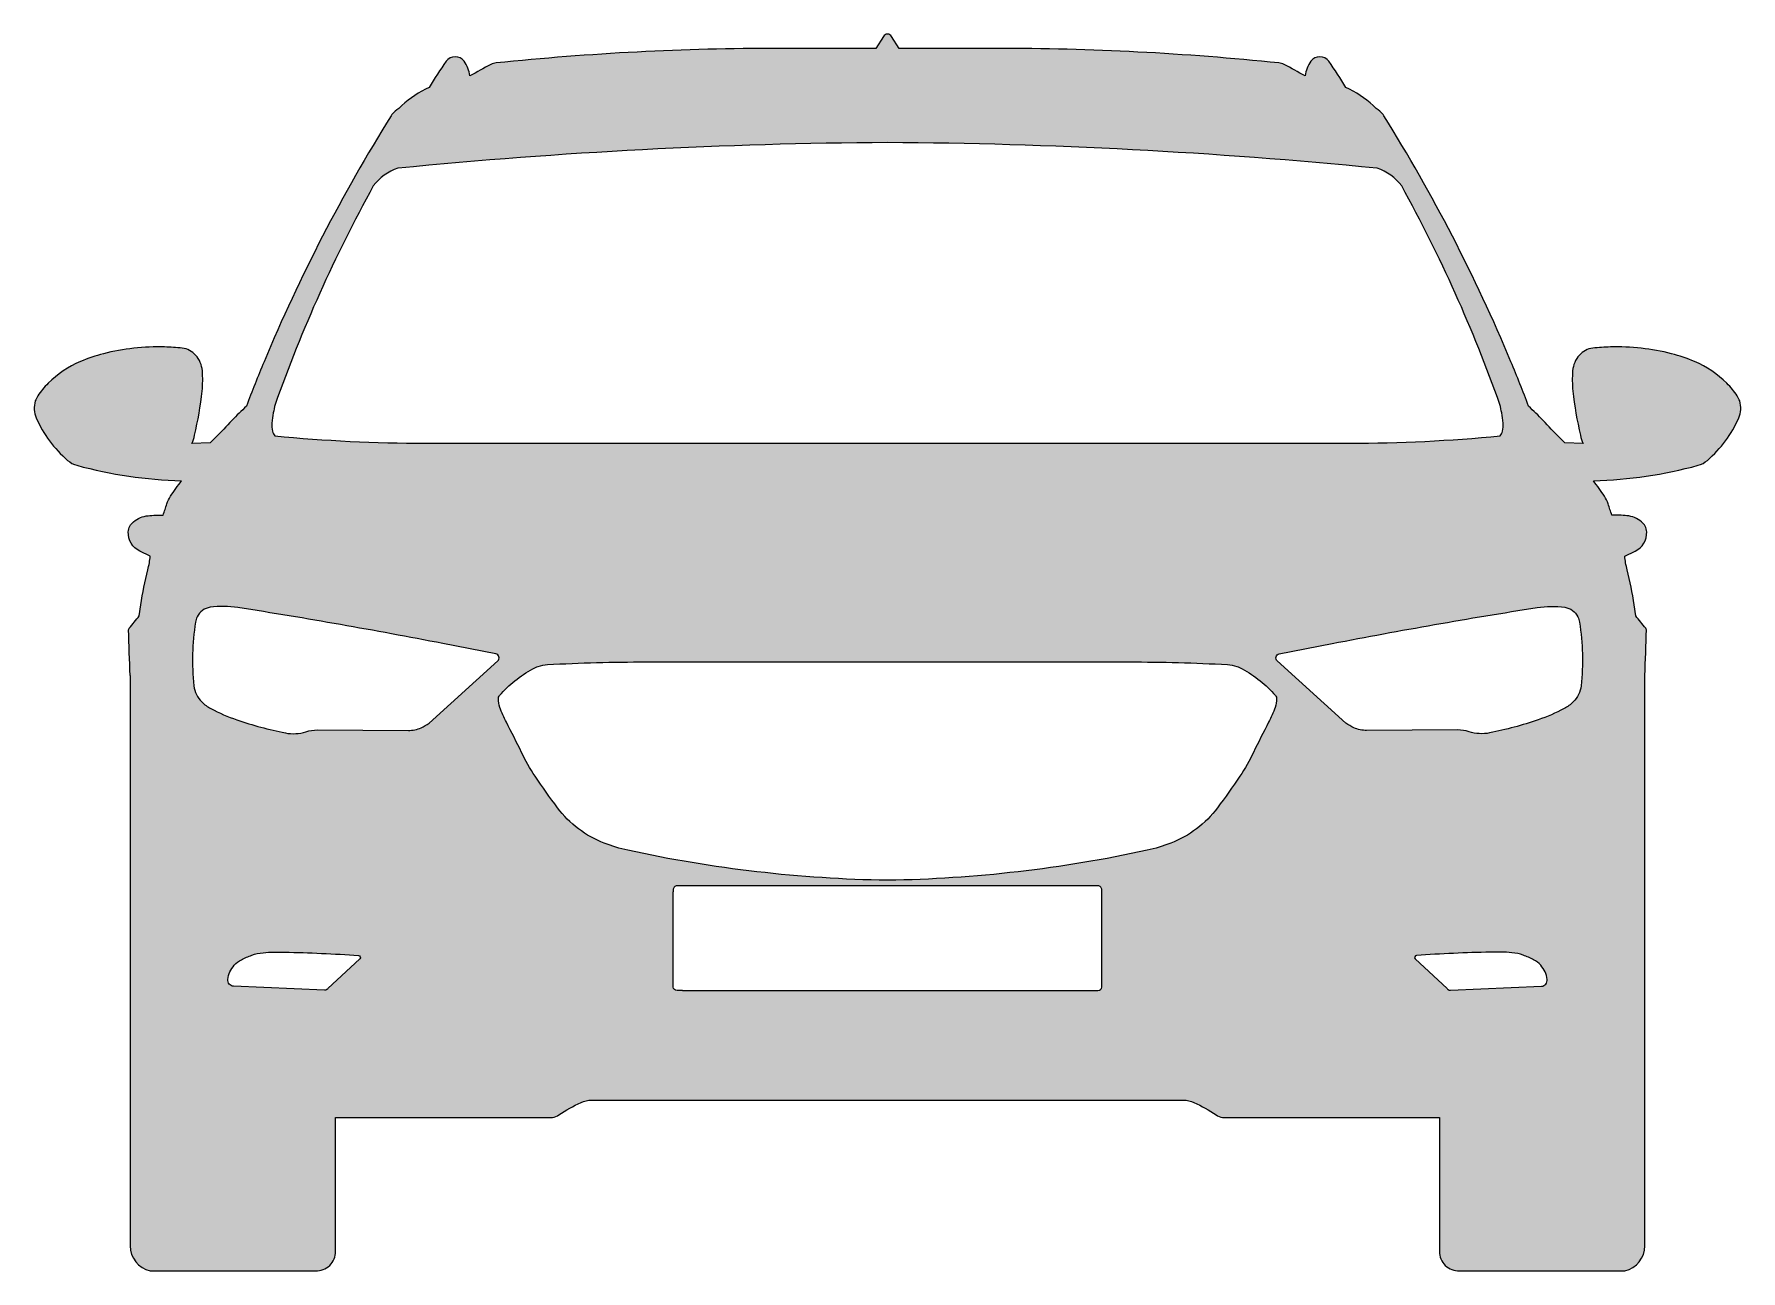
# Model space of a CAD drawing. Header units: metres. Extents: x 23259 to 40448, y -1247 to 8093.
# Drawn here: x 29425 to 31513, y 1317 to 2830 of the extents above; entities that cross this region are included whole.
import ezdxf

# ---------------------------------------------------------------- set-up
doc = ezdxf.new("R2010")
doc.units = ezdxf.units.M
doc.layers.add('dwgmodels.com', color=250, linetype='Continuous')
doc.layers.add('hatch_dwgmodels.com', color=250, linetype='Continuous', lineweight=13)

msp = doc.modelspace()

# ---------------------------------------------------------------- hatches: boundary and pattern name
at = {"layer": 'hatch_dwgmodels.com'}
h = msp.add_hatch(color=256, dxfattribs=at)
h.dxf.hatch_style = 1
edge = h.paths.add_edge_path(flags=16)
edge.add_line((31157.4196326913, 1660.322412666791), (31268.81506176097, 1665.288845909613))
edge.add_arc((31268.48466523723, 1672.699528934128), 7.418044536988171, 272.5527739539431, 367.1036980250062)
edge.add_arc((31244.34774909802, 1669.691535058753), 31.74166983967449, 7.103698024979794, 42.10613615483309)
edge.add_arc((31244.34774909802, 1669.691535058731), 31.74166983969013, 42.10613615486292, 61.89303685745668)
edge.add_arc((31217.98183485385, 1620.327005448821), 87.70610691841428, 61.89303685743781, 70.9138710993194)
edge.add_arc((31227.11584464705, 1646.725119020664), 59.77242590329978, 70.91387109931219, 84.56041129061819)
edge.add_arc((31217.64505760629, 1547.26818412047), 159.6792710487293, 84.56041129063084, 89.4447278166938)
edge.add_arc((31214.74790810603, 1248.335071482499), 458.6264224093888, 89.44472781669423, 91.0265462697212)
edge.add_arc((31236.57928658203, 29.96621751269231), 1677.190853783398, 91.02654626971331, 94.12770291035118)
edge.add_arc((31116.02735021696, 1700.426458872937), 2.386331659488247, 94.12770291034754, 218.3387525555129)
edge.add_line((31114.15561428146, 1698.946194242259), (31153.50847673765, 1662.376422583789))
edge.add_arc((31138.80706957785, 1646.55618560575), 21.59655691353585, 42.944853632214915, 47.09934748202687, ccw=False)
edge.add_arc((31156.89442837582, 1663.39040246376), 3.112619631001664, 222.9448536323864, 279.7142109857974)
edge = h.paths.add_edge_path(flags=16)
edge.add_arc((30426.39086081299, -3829.343917356135), 6526.852967078064, 84.36495674161868, 89.62798820100961)
edge.add_arc((30511.14576858318, -3829.343917356342), 6526.852967078273, 90.37201179899043, 95.63504325838124)
edge.add_arc((29869.86805488714, 2669.604136280694), 3.657374536447847, 266.03139982650885, 276.21097997652146, ccw=False)
edge.add_arc((29890.80976581439, 2605.129397915116), 64.4130395189492, 109.2108667096233, 142.5849344814144)
edge.add_arc((31409.61800019721, 1778.862454004858), 1792.686345193754, 151.1354209329672, 160.5158245306471)
edge.add_arc((29911.71837447901, 2328.058761944189), 198.2140409304779, 165.7628518517754, 168.7540897081669)
edge.add_arc((29816.02095256338, 2347.087061748945), 100.6431807582031, 168.7540897081655, 175.9735646912113)
edge.add_arc((29750.02519971408, 2351.732533556946), 34.48413147192422, 175.9735646912568, 192.4863817087599)
edge.add_arc((29729.39517551324, 2347.16411145374), 13.35433310467842, 192.4863817086824, 220.8417336558894)
edge.add_arc((29903.35974144155, 4265.184398280133), 1935.525872509563, 264.5429584220445, 269.9999999999999)
edge.add_line((29903.35974144154, 2329.65852577057), (30468.76831469807, 2329.65852577057))
edge.add_line((30468.76831469807, 2329.65852577057), (31034.17688795461, 2329.65852577057))
edge.add_arc((31034.1768879546, 4265.184398280171), 1935.525872509601, 270.0000000000001, 275.4570415779555)
edge.add_arc((31208.14145388292, 2347.164111453747), 13.35433310468038, 319.1582663440768, 347.5136182912871)
edge.add_arc((31187.51142968207, 2351.732533556921), 34.48413147192232, 347.513618291282, 364.0264353087851)
edge.add_arc((31121.51567683277, 2347.087061748945), 100.6431807582031, 4.02643530878871, 11.24591029183445)
edge.add_arc((31025.81825491714, 2328.058761944189), 198.2140409304779, 11.24591029183312, 14.23714814822459)
edge.add_arc((29527.91862919894, 1778.862454004847), 1792.686345193754, 19.48417546935327, 28.86457906703428)
edge.add_arc((31046.72686358177, 2605.129397915121), 64.4130395189451, 37.41506551861377, 70.7891332902041)
edge.add_line((31067.92170055203, 2665.95553165608), (31067.27288363493, 2665.968229621822))
edge = h.paths.add_edge_path(flags=0)
edge.add_arc((30493.17292429044, 3397.631709086039), 1582.950771553289, 257.6727892414275, 269.1166266481473, ccw=False)
edge.add_arc((30189.96655356295, 2014.655031689495), 167.1294900658438, 248.7933528130514, 258.001210926521, ccw=False)
edge.add_arc((30169.46226654333, 1961.810008867194), 110.4459631530578, 216.8876309954548, 248.7933528130443, ccw=False)
edge.add_arc((30777.2567942816, 2417.949903630486), 870.3655585993436, 213.8358962062778, 216.8876309954615, ccw=False)
edge.add_arc((30235.20306738125, 2054.584561956288), 217.7886555629557, 205.7335320729828, 213.8358962062775, ccw=False)
edge.add_arc((28881.97683534332, 1402.345078979467), 1284.422241158755, 25.73353207297845, 27.60335073504143)
edge.add_arc((30136.42826671155, 2058.249854041796), 131.1551914147362, 200.4395680668002, 207.6033507350416, ccw=False)
edge.add_arc((30102.83478538371, 1927.10185486078), 123.5281938053031, 118.29726831267789, 136.2983152747703, ccw=False)
edge.add_arc((30057.44662408366, 2011.40644685164), 27.78191754901983, 109.4709451694383, 118.29726831270861, ccw=False)
edge.add_arc((30054.87942872493, 2018.667682922687), 20.08022674184123, 93.10786699619803, 109.47094516939981, ccw=False)
edge.add_arc((30173.11765773579, -159.0014588061463), 2200.956924227881, 89.9999999999996, 93.10786699620468, ccw=False)
edge.add_line((30173.11765773581, 2041.955465421735), (30468.76831469807, 2041.955465421735))
edge.add_line((30468.76831469807, 2041.955465421735), (30764.41897166034, 2041.955465421735))
edge.add_arc((30764.41897166037, -159.001458806146), 2200.956924227881, 86.8921330037955, 90.00000000000063, ccw=False)
edge.add_arc((30882.65720067122, 2018.667682922686), 20.08022674184184, 70.52905483058998, 86.8921330038022, ccw=False)
edge.add_arc((30880.0900053125, 2011.406446851593), 27.78191754906136, 61.70273168732888, 70.52905483059999, ccw=False)
edge.add_arc((30834.70184401245, 1927.101854860803), 123.5281938052834, 43.70168472522522, 61.70273168731518, ccw=False)
edge.add_arc((30801.10836268461, 2058.249854041746), 131.1551914147075, 332.39664926497557, 339.5604319332198, ccw=False)
edge.add_arc((32055.55979405281, 1402.345078979332), 1284.422241158794, 152.3966492649528, 154.2664679270157)
edge.add_arc((30702.33356201488, 2054.584561956288), 217.7886555629751, 326.16410379372513, 334.2664679270197, ccw=False)
edge.add_arc((30160.27983511462, 2417.949903630358), 870.3655585992157, 323.1123690045429, 326.1641037937266, ccw=False)
edge.add_arc((30768.07436285281, 1961.810008867207), 110.4459631530728, 291.2066471869549, 323.1123690045439, ccw=False)
edge.add_arc((30747.57007583319, 2014.655031689472), 167.1294900658237, 281.99878907343066, 291.2066471869526, ccw=False)
edge.add_arc((30444.3637051057, 3397.631709086113), 1582.950771553362, 270.88337335185275, 282.3272107585666, ccw=False)
edge = h.paths.add_edge_path(flags=16)
edge.add_arc((30493.17292429044, 3397.631709086039), 1602.950771553289, 257.6747866487199, 269.12764934534107, ccw=False)
edge.add_arc((30189.96655356296, 2014.655031689472), 187.1294900658237, 248.7933528130472, 257.9832196173656, ccw=False)
edge.add_arc((30169.46226654334, 1961.810008867194), 130.4459631530599, 216.8876309954538, 248.7933528130432, ccw=False)
edge.add_arc((30777.25679428156, 2417.949903630431), 890.3655585992786, 213.8358962062763, 216.88763099546, ccw=False)
edge.add_arc((30235.20306738126, 2054.584561956286), 237.7886555629603, 205.7335320729817, 213.8358962062763, ccw=False)
edge.add_arc((28881.97683534327, 1402.345078979403), 1264.422241158833, 25.73353207297988, 27.60335073504283)
edge.add_arc((30136.42826671154, 2058.249854041802), 151.1551914147293, 200.0457364342569, 207.6033507350456, ccw=False)
edge.add_arc((30022.07771947126, 2016.526255708524), 29.43047612639023, 179.3869961963822, 200.0457364342485, ccw=False)
edge.add_arc((29998.92058057108, 2016.774021879238), 6.272011796526217, 139.2076371768814, 179.3869961963884, ccw=False)
edge.add_arc((30102.83478538371, 1927.101854860782), 143.5281938053052, 118.29726831268121, 139.2076371768726, ccw=False)
edge.add_arc((30057.44662408366, 2011.406446851617), 47.78191754903974, 109.47094516941479, 118.2972683126836, ccw=False)
edge.add_arc((30054.87942872493, 2018.667682922674), 40.08022674185363, 93.10786699619479, 109.4709451694003, ccw=False)
edge.add_arc((30173.11765773579, -159.0014588060799), 2220.956924227815, 89.99999999999937, 93.10786699620462, ccw=False)
edge.add_line((30173.11765773581, 2061.955465421735), (30468.76831469807, 2061.955465421735))
edge.add_line((30468.76831469807, 2061.955465421735), (30764.41897166034, 2061.955465421735))
edge.add_arc((30764.41897166036, -159.0014588060799), 2220.956924227815, 86.89213300379532, 90.00000000000051, ccw=False)
edge.add_arc((30882.65720067122, 2018.667682922686), 40.08022674184161, 70.52905483059368, 86.89213300379902, ccw=False)
edge.add_arc((30880.0900053125, 2011.406446851594), 47.78191754906054, 61.702731687329674, 70.52905483059868, ccw=False)
edge.add_arc((30834.70184401244, 1927.101854860782), 143.5281938053047, 40.79236282312729, 61.702731687318874, ccw=False)
edge.add_arc((30938.61604882507, 2016.774021879243), 6.272011796522718, 0.6130038035661869, 40.79236282308398, ccw=False)
edge.add_arc((30915.45890992489, 2016.526255708524), 29.43047612639029, -20.04573643424851, 0.6130038036178007, ccw=False)
edge.add_arc((30801.10836268462, 2058.249854041775), 151.1551914147166, 332.39664926496357, 339.95426356575234, ccw=False)
edge.add_arc((32055.55979405288, 1402.345078979292), 1264.422241158881, 152.3966492649526, 154.2664679270156)
edge.add_arc((30702.33356201489, 2054.58456195626), 237.7886555629456, 326.1641037937289, 334.2664679270235, ccw=False)
edge.add_arc((30160.27983511459, 2417.949903630431), 890.3655585992786, 323.11236900454, 326.1641037937237, ccw=False)
edge.add_arc((30768.07436285281, 1961.810008867201), 130.4459631530653, 291.2066471869543, 323.11236900454395, ccw=False)
edge.add_arc((30747.57007583319, 2014.655031689472), 187.1294900658235, 282.01678038263435, 291.2066471869528, ccw=False)
edge.add_arc((30444.3637051057, 3397.631709086132), 1602.950771553381, 270.8723506546593, 282.3252133512798, ccw=False)
edge = h.paths.add_edge_path(flags=16)
edge.add_line((30948.08145011911, 2071.859637763387), (31012.93145857588, 2084.490119725745))
edge.add_arc((32324.71963857077, -4650.761537312851), 6861.807568914728, 98.89630471689588, 101.02121167426009, ccw=False)
edge.add_arc((31281.57250855715, 2013.448695130618), 116.4496127303497, 82.18462553833291, 98.89630471689242, ccw=False)
edge.add_arc((31294.59123766396, 2108.29844146055), 20.71058366482791, 25.156795409254585, 82.18462553834382, ccw=False)
edge.add_arc((31291.38404297281, 2106.792203087175), 24.25386629881861, 8.947159188375622, 25.156795409251572, ccw=False)
edge.add_arc((31022.49425997146, 2064.458411607847), 296.4557496566077, -6.141488633174788, 8.947159188371302, ccw=False)
edge.add_arc((31285.18249512358, 2036.19273438797), 32.25117476049857, 314.22300722470334, 353.8585113668237, ccw=False)
edge.add_arc((31273.45279950354, 2048.244958345657), 49.06907777083648, 298.10982959015337, 314.22300722471, ccw=False)
edge.add_arc((31195.33741950896, 2194.481677464089), 214.8616910267342, 288.86100074837384, 298.1098295901448, ccw=False)
edge.add_arc((31113.7272362513, 2433.376002799593), 467.3111328737219, 281.3135878025436, 288.8610007483777, ccw=False)
edge.add_arc((31195.62063418374, 2024.044809303996), 49.86825702907159, 252.063114822048, 281.3135878025369, ccw=False)
edge.add_arc((31166.70970913617, 1934.73148878592), 44.00778256075623, 72.06311482205274, 90.40642417560771)
edge.add_line((31166.39754518785, 1978.738164183911), (31054.99039871451, 1978.171987608383))
edge.add_arc((31054.79799740525, 2016.030990909358), 37.8594921942577, 245.952137568644, 270.29117745131134, ccw=False)
edge.add_arc((31065.39333451879, 2039.775107075008), 63.86034258491833, 235.70199733692368, 245.9521375686408, ccw=False)
edge.add_line((31029.40820704207, 1987.018932502293), (30945.64740519241, 2063.153408262764))
edge.add_arc((30949.04902395256, 2066.895764299128), 5.057295610536598, 101.02996685428252, 227.7306960803523, ccw=False)
edge = h.paths.add_edge_path(flags=16)
edge.add_line((29780.11699670485, 1660.322412666791), (29668.72156763519, 1665.288845909613))
edge.add_arc((29669.05196415892, 1672.699528934131), 7.418044536991028, 172.8963019750182, 267.4472260461141, ccw=False)
edge.add_arc((29693.18888029814, 1669.691535058741), 31.74166983968314, 137.8938638451514, 172.8963019750011, ccw=False)
edge.add_arc((29693.18888029813, 1669.691535058741), 31.74166983968041, 118.10696314255219, 137.8938638451467, ccw=False)
edge.add_arc((29719.5547945423, 1620.327005448844), 87.70610691839212, 109.0861289006856, 118.1069631425672, ccw=False)
edge.add_arc((29710.4207847491, 1646.725119020664), 59.77242590329978, 95.43958870938178, 109.08612890068781, ccw=False)
edge.add_arc((29719.89157178986, 1547.268184120428), 159.6792710487719, 90.5552721833048, 95.43958870936768, ccw=False)
edge.add_arc((29722.78872129012, 1248.335071482631), 458.6264224092569, 88.9734537302785, 90.55527218330548, ccw=False)
edge.add_arc((29700.95734281412, 29.96621751255793), 1677.190853783532, 85.8722970896489, 88.97345373028679, ccw=False)
edge.add_arc((29821.50927917919, 1700.426458872937), 2.386331659488247, -38.33875255551288, 85.87229708965248, ccw=False)
edge.add_line((29823.38101511469, 1698.946194242259), (29784.0281526585, 1662.376422583789))
edge.add_arc((29798.7295598183, 1646.5561856057), 21.59655691357002, 132.9006525178756, 137.055146367688)
edge.add_arc((29780.64220102033, 1663.39040246376), 3.112619631001664, 260.28578901420263, 317.0551463676137, ccw=False)
edge = h.paths.add_edge_path(flags=16)
edge.add_line((29989.45517927704, 2071.859637763387), (29924.60517082026, 2084.490119725745))
edge.add_arc((28612.81699082538, -4650.761537312754), 6861.807568914634, 78.97878832573984, 81.10369528310393)
edge.add_arc((29655.96412083901, 2013.448695130606), 116.4496127303618, 81.10369528310854, 97.81537446166809)
edge.add_arc((29642.94539173219, 2108.29844146055), 20.71058366482791, 97.81537446165626, 154.8432045907454)
edge.add_arc((29646.15258642334, 2106.792203087175), 24.25386629881861, 154.8432045907483, 171.0528408116244)
edge.add_arc((29915.04236942469, 2064.458411607861), 296.4557496566092, 171.0528408116316, 186.1414886331775)
edge.add_arc((29652.35413427257, 2036.19273438797), 32.25117476049857, 186.1414886331763, 225.7769927752967)
edge.add_arc((29664.08382989261, 2048.244958345644), 49.06907777082449, 225.7769927752823, 241.8901704098393)
edge.add_arc((29742.19920988719, 2194.481677464111), 214.8616910267577, 241.8901704098563, 251.1389992516272)
edge.add_arc((29823.80939314485, 2433.376002799593), 467.3111328737207, 251.1389992516227, 258.6864121974568)
edge.add_arc((29741.91599521241, 2024.044809304002), 49.86825702907827, 258.6864121974646, 287.9368851779536)
edge.add_arc((29770.82692025998, 1934.731488785931), 44.0077825607443, 89.59357582439219, 107.93688517794729, ccw=False)
edge.add_line((29771.1390842083, 1978.738164183911), (29882.54623068164, 1978.171987608383))
edge.add_arc((29882.7386319909, 2016.030990909349), 37.85949219424927, 269.7088225486941, 294.0478624313611)
edge.add_arc((29872.14329487735, 2039.775107074987), 63.86034258490133, 294.0478624313696, 304.2980026630866)
edge.add_line((29908.12842235408, 1987.018932502293), (29991.88922420375, 2063.153408262764))
edge.add_arc((29988.48760544359, 2066.895764299127), 5.057295610535925, 312.2693039196546, 438.97003314576)
edge = h.paths.add_edge_path()
edge.add_arc((27325.65429519821, 2204.018593853387), 4072.813286978288, 357.7693710771954, 358.5521875340004)
edge.add_arc((31394.10984530131, 2101.190519053731), 3.058481571494406, 358.5521875341723, 400.1891097410046)
edge.add_arc((31709.12608628484, 2367.297264283979), 409.3103241600143, 217.4497138262487, 220.1891097408149, ccw=False)
edge.add_line((31384.17981007179, 2118.410022667919), (31382.19670414837, 2131.858404011148))
edge.add_arc((30950.03581873836, 2068.131715285055), 436.8342039428137, 8.388415703196051, 14.12725332091512)
edge.add_arc((31493.19064585151, 2204.837468279), 123.2600998292868, 186.1875288571056, 194.1272533209099, ccw=False)
edge.add_line((31370.64860416395, 2191.552129406018), (31383.44441864975, 2197.553722013202))
edge.add_arc((31372.96144076754, 2219.904162807662), 24.68673791705795, 295.1278825436306, 362.5973446792036)
edge.add_arc((31380.66215041745, 2220.253492369106), 16.9781089692645, 2.597344679196087, 51.58550043492981)
edge.add_arc((31369.56319549951, 2206.257373914178), 34.84086721302122, 51.58550043493169, 83.65573535441646)
edge.add_arc((31358.64073048428, 2108.01881524801), 133.6847575189732, 83.65573535441906, 91.57525521199425)
edge.add_arc((31698.71639818685, 2363.427157105602), 364.6826615640599, 197.2430843532946, 199.5067557533547, ccw=False)
edge.add_arc((31317.27344484441, 2245.03644945681), 34.71073636858661, 17.24308435327281, 34.46867729802727)
edge.add_arc((30494.45259337388, 1680.18939674305), 1032.75199131455, 34.46867729804927, 35.74970151573413)
edge.add_arc((31316.49160658223, 2833.470308406102), 550.1364599696674, 271.6789834847804, 285.1718991945737)
edge.add_arc((31452.88614157487, 2330.480146849358), 28.98142372926256, 285.1718991945789, 310.8561908822011)
edge.add_arc((31374.99291224126, 2420.541605235172), 148.0546006525204, 310.8561908821899, 336.0606293952587)
edge.add_arc((31483.91084337622, 2372.186254869957), 28.8851598060455, 336.0606293952629, 378.1828425004978)
edge.add_arc((31487.03333499622, 2373.211841858383), 25.59855326010069, 18.18284250049326, 33.63661573894448)
edge.add_arc((31423.80528446274, 2331.144957323194), 101.54201347072, 33.63661573895087, 44.9270022550698)
edge.add_arc((31407.78010716351, 2315.160561874058), 124.1762177939564, 44.92700225507051, 67.06291390875097)
edge.add_arc((31379.45010157941, 2248.214964651596), 196.8694238304732, 67.06291390874846, 75.72616641440631)
edge.add_arc((31361.11698981118, 2176.153819722008), 271.2260751514493, 75.7261664144083, 91.68197372115871)
edge.add_arc((31361.44804750335, 2164.879708113015), 282.5050463708284, 91.68197372116205, 96.07151287553137)
edge.add_arc((31334.25947149603, 2420.492338308384), 25.45050861531652, 96.07151287552534, 138.5577879193838)
edge.add_arc((31339.99847688556, 2415.42520507822), 33.10635749269318, 138.5577879193865, 175.1569194837472)
edge.add_arc((31436.81039074291, 2407.222371032394), 130.2651612682959, 175.1569194837514, 186.1337358860596)
edge.add_arc((31747.84728209476, 2440.64786816941), 443.0929280037342, 186.1337358860509, 193.2185849391552)
edge.add_arc((31380.2078370835, 2354.292994333377), 65.44769003107727, 193.218584939172, 202.6917445835863)
edge.add_line((31319.8262117042, 2329.045035070147), (31297.25928027243, 2330.001401483582))
edge.add_line((31297.25928027243, 2330.001401483582), (31290.89148184895, 2336.478798754137))
edge.add_arc((32206.39485289471, 3236.491671104922), 1283.81057512129, 223.2150987656043, 224.5111480470946, ccw=False)
edge.add_arc((31049.43252537784, 2149.457839759176), 303.704583163338, 43.21509876561289, 47.8902867929577)
edge.add_arc((29891.14344296804, 1867.522709939502), 1453.331392360445, 20.42740036807854, 22.73852999078982)
edge.add_arc((29278.72118373217, 1610.856889902704), 2117.363294291912, 22.73852999079002, 31.90612831753146)
edge.add_arc((31057.70083149324, 2718.438213684822), 21.77149817821402, 31.90612831749684, 52.4273281546621)
edge.add_arc((31138.80838717283, 2823.86250177897), 111.2424714207565, 226.9210108683069, 232.4273281547005, ccw=False)
edge.add_arc((30977.64831653667, 2651.516458155251), 124.714573653554, 46.92101086809163, 65.37719014269472)
edge.add_arc((30663.54457954693, 2547.157199367966), 425.9244176068509, 30.74395279078337, 35.87874102335921)
edge.add_arc((30997.67904286692, 2788.841322660471), 13.5446714628406, 35.87874102335341, 143.7932117215548)
edge.add_arc((31016.90767019507, 2774.764596086645), 37.37520523695581, 143.7932117215746, 173.6622288559353)
edge.add_arc((30552.8089126003, 2020.022249566435), 870.7289477513351, 60.63716371039813, 62.56366824943989)
edge.add_arc((30945.91474747758, 2777.224711296842), 17.56556043027077, 62.56366824940257, 84.06786687933524)
edge.add_arc((30602.09944161739, -531.657014766316), 3344.261705499496, 84.06786687936653, 90.0000000000005)
edge.add_line((30602.09944161736, 2812.60469073318), (30482.86087390029, 2812.60469073318))
edge.add_line((30482.86087390029, 2812.60469073318), (30473.71615849267, 2826.959743985522))
edge.add_arc((30468.84691935433, 2824.586708089198), 5.416713870194838, 25.98240513261305, 90.8314770254579)
edge.add_arc((30468.68971004182, 2824.586708089201), 5.416713870189887, 89.16852297454167, 154.017594867396)
edge.add_line((30463.82047090349, 2826.959743985522), (30454.67575549586, 2812.60469073318))
edge.add_line((30454.67575549586, 2812.60469073318), (30335.4371877788, 2812.60469073318))
edge.add_arc((30335.43718777877, -531.657014766316), 3344.261705499496, 89.99999999999957, 95.93213312063352)
edge.add_arc((29991.62188191857, 2777.224711296832), 17.56556043028039, 95.93213312066155, 117.4363317505936)
edge.add_arc((30384.72771679585, 2020.022249566543), 870.7289477512409, 117.4363317505636, 119.3628362896054)
edge.add_arc((29920.62895920108, 2774.764596086638), 37.37520523695694, 6.337771144075076, 36.20678827843711)
edge.add_arc((29939.85758652923, 2788.841322660472), 13.54467146283942, 36.20678827844213, 144.1212589766407)
edge.add_arc((30273.99204984922, 2547.15719936797), 425.9244176068482, 144.1212589766413, 149.2560472092172)
edge.add_arc((29959.88831285948, 2651.516458155262), 124.7145736535458, 114.622809857309, 133.0789891319118)
edge.add_arc((29798.72824222333, 2823.862501779008), 111.242471420784, 307.57267184528615, 313.0789891316798, ccw=False)
edge.add_arc((29879.83579790291, 2718.438213684812), 21.77149817822249, 127.5726718453218, 148.0938716824859)
edge.add_arc((31658.81544566397, 1610.856889902726), 2117.3632942919, 148.0938716824691, 157.2614700092105)
edge.add_arc((31046.3931864282, 1867.522709939371), 1453.331392360572, 157.2614700092067, 159.5725996319178)
edge.add_arc((29888.10410401833, 2149.457839759266), 303.7045831632842, 132.1097132070561, 136.7849012344009)
edge.add_arc((28731.14177650144, 3236.491671105244), 1283.810575121515, 315.4888519528952, 316.7849012343855, ccw=False)
edge.add_line((29646.6451475472, 2336.478798754137), (29640.27734912372, 2330.001401483583))
edge.add_line((29640.27734912372, 2330.001401483583), (29617.71041769195, 2329.045035070147))
edge.add_arc((29557.32879231265, 2354.292994333377), 65.44769003108065, 337.308255416415, 346.7814150608287)
edge.add_arc((29189.68934730139, 2440.64786816941), 443.0929280037377, 346.7814150608448, 353.8662641139491)
edge.add_arc((29500.72623865324, 2407.222371032375), 130.2651612682975, 353.8662641139488, 364.843080516257)
edge.add_arc((29597.53815251059, 2415.42520507822), 33.10635749269263, 4.843080516252796, 41.44221208061351)
edge.add_arc((29603.27715790012, 2420.492338308384), 25.45050861531643, 41.44221208061624, 83.92848712447466)
edge.add_arc((29576.0885818928, 2164.879708113063), 282.505046370781, 83.92848712446762, 88.31802627883692)
edge.add_arc((29576.41963958497, 2176.153819722008), 271.2260751514495, 88.3180262788413, 104.2738335855917)
edge.add_arc((29558.08652781674, 2248.214964651596), 196.8694238304731, 104.2738335855937, 112.9370860912516)
edge.add_arc((29529.75652223264, 2315.160561874058), 124.1762177939567, 112.9370860912491, 135.0729977449295)
edge.add_arc((29513.73134493341, 2331.144957323176), 101.542013470733, 135.0729977449229, 146.3633842610417)
edge.add_arc((29450.50329439992, 2373.211841858383), 25.59855326010064, 146.3633842610555, 161.8171574995067)
edge.add_arc((29453.62578601993, 2372.186254869957), 28.88515980604563, 161.8171574995022, 203.9393706047371)
edge.add_arc((29562.54371715489, 2420.541605235172), 148.0546006525196, 203.9393706047413, 229.1438091178101)
edge.add_arc((29484.65048782128, 2330.480146849366), 28.98142372927048, 229.143809117804, 254.8281008054254)
edge.add_arc((29621.04502281392, 2833.470308406103), 550.1364599696673, 254.8281008054267, 268.3210165152196)
edge.add_arc((30443.08403602229, 1680.189396743375), 1032.751991314378, 144.2502984842812, 145.5313227019661)
edge.add_arc((29620.26318455174, 2245.036449456786), 34.71073636859723, 145.5313227019365, 162.756915646691)
edge.add_arc((29238.82023120929, 2363.427157105516), 364.6826615640412, 340.4932442466588, 342.7569156467187, ccw=False)
edge.add_arc((29578.89589891187, 2108.01881524801), 133.6847575189732, 88.42474478800577, 96.34426464558094)
edge.add_arc((29567.97343389664, 2206.257373914171), 34.84086721302621, 96.34426464557643, 128.4144995650618)
edge.add_arc((29556.87447897869, 2220.253492369106), 16.9781089692645, 128.4144995650702, 177.4026553208039)
edge.add_arc((29564.57518862861, 2219.904162807665), 24.68673791705888, 177.4026553208028, 244.8721174563797)
edge.add_line((29554.09221074641, 2197.553722013202), (29566.8880252322, 2191.552129406018))
edge.add_arc((29444.34598354463, 2204.837468278976), 123.2600998292951, 345.87274667910253, 353.81247114290613, ccw=False)
edge.add_arc((29987.50081065779, 2068.131715285092), 436.8342039428084, 165.8727466790896, 171.6115842968087)
edge.add_line((29555.33992524779, 2131.858404011148), (29553.35681932436, 2118.410022667919))
edge.add_arc((29228.4105431114, 2367.297264283982), 409.3103241599468, 319.8108902591765, 322.55028617374353, ccw=False)
edge.add_arc((29543.42678409484, 2101.190519053736), 3.058481571490896, 139.810890259067, 181.4478124659232)
edge.add_arc((33611.88233419794, 2204.018593853285), 4072.813286978281, 181.4478124659981, 182.2306289228037)
edge.add_line((29542.15521152053, 2045.496615784902), (29542.22463531043, 1362.750403365422))
edge.add_line((29542.22463531043, 1362.750403365422), (29542.22463531043, 1347.600390437387))
edge.add_arc((29573.56366126737, 1347.600390437387), 31.33902595693507, 180.0000000000008, 257.0588428808052)
edge.add_line((29566.54527838554, 1317.057357685981), (29768.97000379703, 1317.057357685981))
edge.add_arc((29769.81321998776, 1340.864499332615), 23.8220697448231, 267.9715102962659, 360.0000000000039)
edge.add_line((29793.63528973259, 1340.864499332616), (29793.63528973259, 1356.373372031416))
edge.add_line((29793.63528973259, 1356.373372031416), (29793.63528973259, 1504.644885288309))
edge.add_line((29793.63528973259, 1504.644885288309), (30058.77000991031, 1504.644885288309))
edge.add_arc((30055.80851921872, 1523.957123644904), 19.53798806065586, 278.7182709365966, 304.021540500525)
edge.add_arc((30176.89939488905, 1344.578023196068), 196.8871995872736, 114.9625986266119, 124.02154050052121, ccw=False)
edge.add_arc((30106.42438828618, 1495.970098586787), 29.89532239924089, 90, 114.962598626611, ccw=False)
edge.add_line((30106.42438828618, 1525.865420986028), (30468.76831469807, 1525.865420986028))
edge.add_line((30468.76831469807, 1525.865420986028), (30831.11224110997, 1525.865420986028))
edge.add_arc((30831.11224110997, 1495.970098586787), 29.89532239924165, 65.03740137338889, 90, ccw=False)
edge.add_arc((30760.6372345071, 1344.578023196068), 196.8871995872736, 55.97845949947879, 65.03740137338798, ccw=False)
edge.add_arc((30881.72811017744, 1523.957123644904), 19.53798806065622, 235.9784594994751, 261.2817290634033)
edge.add_line((30878.76661948584, 1504.644885288309), (31143.90133966356, 1504.644885288309))
edge.add_line((31143.90133966356, 1504.644885288309), (31143.90133966356, 1356.373372031416))
edge.add_line((31143.90133966356, 1356.373372031416), (31143.90133966356, 1340.864499332616))
edge.add_arc((31167.72340940839, 1340.864499332617), 23.82206974482688, 180.0000000000005, 272.028489703734)
edge.add_line((31168.56662559912, 1317.057357685981), (31370.99135101061, 1317.057357685981))
edge.add_arc((31363.97296812878, 1347.600390437387), 31.33902595693462, 282.9411571191949, 359.9999999999992)
edge.add_line((31395.31199408572, 1347.600390437387), (31395.31199408572, 1362.750403365422))
edge.add_line((31395.31199408572, 1362.750403365422), (31395.38141787562, 2045.496615784902))
edge = h.paths.add_edge_path(flags=16)
edge.add_line((30217.80337519262, 1660.063842481054), (30468.76831469807, 1660.063842481054))
edge.add_line((30468.76831469807, 1660.063842481054), (30719.73325420353, 1660.063842481054))
edge.add_line((30719.73325420353, 1660.063842481054), (30725.67136980126, 1660.063842481054))
edge.add_line((30725.67136980126, 1660.063842481054), (30726.28135515792, 1660.063842481054))
edge.add_arc((30726.28135515792, 1664.834790688681), 4.770948207626816, 270, 352.0339901307121)
edge.add_line((30731.00626589801, 1664.173605920197), (30731.00626589801, 1667.212472908281))
edge.add_line((30731.00626589801, 1667.212472908281), (30731.00626589801, 1780.732641432785))
edge.add_line((30731.00626589801, 1780.732641432785), (30731.00626589801, 1782.928593724471))
edge.add_arc((30726.20368011095, 1783.281412595157), 4.815528153540995, 355.7983504078341, 449.9999999999567)
edge.add_line((30726.20368011096, 1788.096940748697), (30724.30145411894, 1788.096940748697))
edge.add_line((30724.30145411894, 1788.096940748697), (30468.76831469807, 1788.096940748697))
edge.add_line((30468.76831469807, 1788.096940748697), (30213.23517527721, 1788.096940748697))
edge.add_line((30213.23517527721, 1788.096940748697), (30211.3329492852, 1788.096940748697))
edge.add_arc((30211.3329492852, 1783.281412595155), 4.815528153541663, 90.00000000004329, 184.2016495921412)
edge.add_line((30206.53036349814, 1782.928593724471), (30206.53036349814, 1780.732641432785))
edge.add_line((30206.53036349814, 1780.732641432785), (30206.53036349814, 1667.212472908281))
edge.add_line((30206.53036349814, 1667.212472908281), (30206.53036349814, 1664.173605920197))
edge.add_arc((30211.25527423823, 1664.834790688681), 4.770948207626816, 187.9660098692878, 270)
edge.add_line((30211.25527423823, 1660.063842481054), (30211.86525959489, 1660.063842481054))
edge.add_line((30211.86525959489, 1660.063842481054), (30217.80337519262, 1660.063842481054))

# ---------------------------------------------------------------- linework, layer by layer
at = {"layer": 'dwgmodels.com', "color": 0}
for points in [[(31395.38141787562, 2045.496615784852, 0.003415694436017661), (31397.16735046302, 2101.113242218441, 0.1837008797807598), (31396.44627655987, 2103.164195444932, -0.01195343882858513), (31384.17981007179, 2118.410022667919), (31382.19670414837, 2131.858404011148, 0.02504563785558658), (31373.65842107822, 2174.752597485308, -0.03465744954279203), (31370.64860416395, 2191.552129406018), (31383.44441864975, 2197.553722013202, 0.3032011816733091), (31397.62281728342, 2221.022884098878, 0.2170671675953724), (31391.21143197131, 2233.556456056561, 0.1408533588888301), (31373.41318715865, 2240.884871547993, 0.03456918469508528), (31354.96574632693, 2241.653050698174, -0.009877450987767936), (31350.42413251641, 2255.325624648374, 0.07530268026932506), (31345.89021545629, 2264.681185621921, 0.00558958081053352), (31332.61038269017, 2283.570035952324, 0.05894206747687956), (31460.47103961499, 2302.508871528128, 0.1125404067575869), (31471.84470758687, 2308.559934803313, 0.1104206305728968), (31510.31116735382, 2360.465531731081, 0.1858906723896535), (31511.35363830044, 2381.199881430205, 0.067532188561917), (31508.34585637233, 2387.391487890757, 0.04930349601675724), (31495.69775065906, 2402.854467179968, 0.0968876072014943), (31456.1740786957, 2429.518581203505, 0.03781858453366414), (31427.98952726242, 2439.006720746313, 0.069733044675624), (31353.15602628502, 2447.263035540643, 0.01915532007006803), (31331.56757936313, 2445.80008624302, 0.1875345709261781), (31315.1811682995, 2437.337121949602, 0.1610653400412128), (31307.01032032987, 2418.220278152625, 0.04793205405760589), (31307.29097104701, 2393.303600903791, 0.03092333693652159), (31316.49419787687, 2339.32728989118, 0.0413580131765503), (31319.8262117042, 2329.045035070147), (31297.25928027243, 2330.001401483582), (31290.89148184895, 2336.478798754137, -0.005655142091377544), (31270.76884432917, 2357.416267690078, 0.0204021861478509), (31253.08236086658, 2374.764782261675, 0.01008454717804799), (31231.51954860227, 2429.273572391145, 0.04002254273322209), (31076.18298638245, 2729.945084831026, 0.0897806938639051), (31070.97637695694, 2735.693880161812, -0.02403046554520321), (31062.82911498697, 2742.609577856781, 0.08070480965313706), (31029.60973730175, 2764.890774619175, 0.02240848986930291), (31008.65373687747, 2796.779472092859, 0.5090554601827786), (30986.7499784024, 2796.842177300242, 0.1310711148895668), (30979.76088729086, 2778.890427684331, 0.008406159809784012), (30954.00830189008, 2792.814557036982, 0.09410610033125365), (30947.73015479722, 2794.696208356147, 0.02588959568009535), (30602.09944161736, 2812.60469073318), (30482.86087390029, 2812.60469073318), (30473.71615849267, 2826.959743985522, 0.2907590603934607), (30468.76831469807, 2830.002851593533, 0.2907590603934607), (30463.82047090349, 2826.959743985522), (30454.67575549586, 2812.60469073318), (30335.4371877788, 2812.60469073318, 0.02588959568009535), (29989.80647459893, 2794.696208356147, 0.09410610033125365), (29983.52832750606, 2792.814557036982, 0.008406159809784012), (29957.77574210529, 2778.890427684331, 0.1310711148895668), (29950.78665099375, 2796.842177300242, 0.5090554601827786), (29928.88289251868, 2796.779472092859, 0.02240848986930331), (29907.9268920944, 2764.890774619175, 0.08070480965313706), (29874.70751440918, 2742.609577856781, -0.02403046554520321), (29866.56025243921, 2735.693880161812, 0.0897806938639051), (29861.3536430137, 2729.945084831026, 0.04002254273322209), (29706.01708079388, 2429.273572391145, 0.01008454717804721), (29684.45426852957, 2374.764782261675, 0.0204021861478509), (29666.76778506699, 2357.416267690078, -0.005655142091377544), (29646.6451475472, 2336.478798754137), (29640.27734912372, 2330.001401483583), (29617.71041769195, 2329.045035070147, 0.0413580131765503), (29621.04243151928, 2339.32728989118, 0.03092333693652159), (29630.24565834914, 2393.303600903791, 0.04793205405760589), (29630.52630906628, 2418.220278152625, 0.1610653400412128), (29622.35546109665, 2437.337121949602, 0.1875345709261781), (29605.96905003302, 2445.80008624302, 0.01915532007006803), (29584.38060311113, 2447.263035540643, 0.069733044675624), (29509.54710213374, 2439.006720746313, 0.03781858453366414), (29481.36255070045, 2429.518581203505, 0.0968876072014943), (29441.83887873709, 2402.854467179968, 0.04930349601675724), (29429.19077302382, 2387.391487890757, 0.067532188561917), (29426.18299109571, 2381.199881430205, 0.1858906723896535), (29427.22546204233, 2360.465531731081, 0.1104206305728968), (29465.69192180928, 2308.559934803313, 0.1125404067575869), (29477.06558978116, 2302.508871528128, 0.05894206747687784), (29604.92624670598, 2283.570035952324)], [(29542.15521152053, 2045.496615784816, -0.003415694436019855), (29540.36927893313, 2101.113242218441, -0.1837008797807598), (29541.09035283628, 2103.164195444932, 0.01195343882858852), (29553.35681932436, 2118.410022667919), (29555.33992524779, 2131.858404011148, -0.02504563785558658), (29563.87820831793, 2174.752597485308, 0.0346574495427883), (29566.8880252322, 2191.552129406018), (29554.09221074641, 2197.553722013202, -0.3032011816733091), (29539.91381211273, 2221.022884098878, -0.2170671675953724), (29546.32519742484, 2233.556456056561, -0.1408533588888301), (29564.1234422375, 2240.884871547993, -0.03456918469508528), (29582.57088306922, 2241.653050698174, 0.00987745098776749), (29587.11249687973, 2255.325624648374, -0.07530268026932506), (29591.64641393987, 2264.681185621921, -0.00558958081053352), (29604.92624670598, 2283.570035952324)], [(29989.45517927704, 2071.859637763387), (29924.60517082026, 2084.490119725745, 0.00927192136023366), (29673.97266539659, 2128.497400590375, 0.07304797003492698), (29640.12913715966, 2128.816652540479, 0.2540969146094426), (29624.19925126257, 2117.102445846689, 0.07084605428289847), (29622.19383652203, 2110.564249429384, 0.06593193344117021), (29620.28805751084, 2032.742372878898, 0.174687577999302), (29629.86045815273, 2013.080555606036, 0.07042307442403545), (29640.96428565732, 2004.963772275577, 0.04037755050445097), (29672.74014572192, 1991.156851935693, 0.03294371152992451), (29732.1329057087, 1975.145584168214, 0.1283268047490211), (29757.27388043552, 1976.600332063843, -0.0802091336719998), (29771.1390842083, 1978.738164183911), (29882.54623068164, 1978.171987608383, 0.1066001516391023), (29898.16636134277, 1981.457499384022, 0.04475451870722306), (29908.12842235408, 1987.018932502293), (29991.88922420375, 2063.153408262764, 0.6170143741808819), (29989.45517927704, 2071.859637763387, 2.972357845983679)], [(30948.08145011911, 2071.859637763387), (31012.93145857588, 2084.490119725745, -0.00927192136023366), (31263.56396399956, 2128.497400590375, -0.07304797003492698), (31297.40749223649, 2128.816652540479, -0.2540969146094426), (31313.33737813358, 2117.102445846689, -0.07084605428289847), (31315.34279287411, 2110.564249429384, -0.06593193344117021), (31317.24857188531, 2032.742372878898, -0.174687577999302), (31307.67617124342, 2013.080555606036, -0.07042307442403545), (31296.57234373883, 2004.963772275577, -0.04037755050445097), (31264.79648367424, 1991.156851935693, -0.03294371152992451), (31205.40372368746, 1975.145584168214, -0.1283268047490211), (31180.26274896063, 1976.600332063843, 0.0802091336719998), (31166.39754518785, 1978.738164183911), (31054.99039871451, 1978.171987608383, -0.1066001516391023), (31039.37026805338, 1981.457499384022, -0.04475451870722306), (31029.40820704207, 1987.018932502293), (30945.64740519241, 2063.153408262764, -0.6170143741808819), (30948.08145011911, 2071.859637763387, -2.972357845983679)], [(29542.15521152053, 2045.496615784902), (29542.22463531043, 1362.750403365422), (29542.22463531043, 1347.600390437387, 0.349503720885018), (29566.54527838554, 1317.057357685981), (29768.97000379703, 1317.057357685981, 0.4246215317315211), (29793.63528973259, 1340.864499332616), (29793.63528973259, 1356.373372031416), (29793.63528973259, 1504.644885288309), (30058.77000991031, 1504.644885288309, 0.1108571410822487), (30066.74011229628, 1507.763506067445, -0.03954768907365003), (30093.80776837054, 1523.07270368775, -0.1093526629790025), (30106.42438828618, 1525.865420986028), (30468.76831469807, 1525.865420986028), (30831.11224110997, 1525.865420986028, -0.1093526629790025), (30843.72886102561, 1523.07270368775, -0.03954768907365003), (30870.79651709988, 1507.763506067445, 0.1108571410822487), (30878.76661948584, 1504.644885288309), (31143.90133966356, 1504.644885288309), (31143.90133966356, 1356.373372031416), (31143.90133966356, 1340.864499332616, 0.4246215317315211), (31168.56662559912, 1317.057357685981), (31370.99135101061, 1317.057357685981, 0.349503720885018), (31395.31199408572, 1347.600390437387), (31395.31199408572, 1362.750403365422), (31395.38141787562, 2045.496615784902)], [(30217.80337519262, 1660.063842481054), (30468.76831469807, 1660.063842481054), (30719.73325420353, 1660.063842481054), (30725.67136980126, 1660.063842481054), (30726.28135515792, 1660.063842481054, 0.3740537309912695), (30731.00626589801, 1664.173605920197), (30731.00626589801, 1667.212472908281), (30731.00626589801, 1780.732641432785), (30731.00626589801, 1782.928593724471, 0.4358589863249134), (30726.20368011096, 1788.096940748697), (30724.30145411894, 1788.096940748697), (30468.76831469807, 1788.096940748697), (30213.23517527721, 1788.096940748697), (30211.3329492852, 1788.096940748697, 0.4358589863249134), (30206.53036349814, 1782.928593724471), (30206.53036349814, 1780.732641432785)], [(30217.80337519262, 1660.063842481054), (30211.86525959489, 1660.063842481054), (30211.25527423823, 1660.063842481054, -0.3740537309912695), (30206.53036349814, 1664.173605920197), (30206.53036349814, 1667.212472908281), (30206.53036349814, 1780.732641432785)], [(29780.11699670485, 1660.322412666791), (29668.72156763519, 1665.288845909613, -0.437673709014194), (29661.69086084155, 1673.61688530091, -0.1539256114457544), (29669.63960731436, 1690.97451760694, -0.08655180127698942), (29678.23477392909, 1697.689897634336, -0.03938115419616029), (29690.87585176052, 1703.211741267329, -0.05961473618844647), (29704.75458724464, 1706.228371908266, -0.02131507843744462), (29718.34409184828, 1706.939956542787, -0.006902094643154443), (29731.00531349405, 1706.887885174214, -0.01353217441183439), (29821.6810466294, 1702.806600619163, -0.6021146587841018), (29823.38101511469, 1698.946194242259), (29784.0281526585, 1662.376422583789, 0.01812938493943969), (29782.9206690205, 1661.269792990171, -0.2528966411274935), (29780.11699670485, 1660.322412666791, 17.5080775251663)], [(31157.4196326913, 1660.322412666791), (31268.81506176097, 1665.288845909613, 0.437673709014194), (31275.8457685546, 1673.61688530091, 0.1539256114457544), (31267.8970220818, 1690.97451760694, 0.08655180127698942), (31259.30185546707, 1697.689897634336, 0.03938115419616029), (31246.66077763563, 1703.211741267329, 0.05961473618844647), (31232.78204215151, 1706.228371908266, 0.02131507843744462), (31219.19253754787, 1706.939956542787, 0.006902094643154443), (31206.5313159021, 1706.887885174214, 0.01353217441183439), (31115.85558276676, 1702.806600619163, 0.6021146587841018), (31114.15561428146, 1698.946194242259), (31153.50847673765, 1662.376422583789, -0.01812938493943969), (31154.61596037565, 1661.269792990171, 0.2528966411274935), (31157.4196326913, 1660.322412666791, -17.5080775251663)]]:
    msp.add_lwpolyline(points, format="xyb", dxfattribs=at)
for points in [[(31067.27288363493, 2665.968229621822, 0.02296834456662995), (30468.76831469808, 2697.371474420801), (30468.76831469808, 2697.371474420801), (30468.76831469808, 2697.371474420801, 0.02296834456662935), (29870.26374576122, 2665.968229621822, -0.04444602984522077), (29869.6149288443, 2665.955531656142, 0.1466599872974761), (29839.64939433143, 2644.265775491423, 0.04095260306078528), (29719.59225992658, 2376.806706813459, 0.0130524784883697), (29717.310201065, 2366.714526479609, 0.03151132583749789), (29715.62618336794, 2354.153896353141, 0.07217569518538705), (29716.35670679018, 2344.276803706262, 0.1243587528733551), (29719.29236998856, 2338.430753954971), (29719.29236998856, 2338.430753954971, 0.02381533665704285), (29903.35974144154, 2329.65852577057), (30468.76831469807, 2329.65852577057), (31034.17688795461, 2329.65852577057, 0.02381533665704285), (31218.24425940759, 2338.430753954971), (31218.24425940759, 2338.430753954971, 0.1243587528733551), (31221.17992260597, 2344.276803706262, 0.07217569518538705), (31221.91044602821, 2354.153896353141, 0.03151132583749789), (31220.22642833115, 2366.714526479609, 0.0130524784883697), (31217.94436946957, 2376.806706813459, 0.04095260306079004), (31097.8872350647, 2644.265775491453, 0.1466599872965832), (31067.92170055203, 2665.95553165608)], [(30468.76831469807, 1794.866725985295, -0.01686632484737499), (30468.76831469807, 1794.866725985295, -0.0500141803592731), (30151.0065390137, 1831.62617243876, -0.04011986331384609), (30122.27569198246, 1840.197606193206, -0.1401213675636902), (30065.12972525201, 1883.510135747095, -0.01331649204171877), (30037.68730125041, 1922.180004466053, -0.0353679689562458), (30020.99756062382, 1951.339970866833, 0.008158804043038497), (30002.47809071571, 1988.212419463494, -0.03298827171146415), (29994.43016209047, 2006.438367133511, -0.0903856971635978), (29992.64892774096, 2016.841124443697, -0.1771340256173661), (29994.17215242108, 2020.871650715539, -0.09149271414965154), (30034.79578620525, 2053.478423131194, -0.0385311513756238), (30041.51953482058, 2056.455747315324, -0.07151896353532816), (30052.70644249707, 2058.688961094816, -0.01356145923474852), (30173.11765773581, 2061.955465421735), (30468.76831469807, 2061.955465421735), (30764.41897166034, 2061.955465421735, -0.01356145923474852), (30884.83018689909, 2058.688961094816, -0.07151896353532816), (30896.01709457557, 2056.455747315324, -0.0385311513756238), (30902.74084319091, 2053.478423131194, -0.09149271414965154), (30943.36447697507, 2020.871650715539, -0.1771340256173661), (30944.88770165519, 2016.841124443697, -0.0903856971635978), (30943.10646730568, 2006.438367133511, -0.03298827171146415), (30935.05853868044, 1988.212419463494, 0.008158804043038497), (30916.53906877233, 1951.339970866833, -0.0353679689562458), (30899.84932814574, 1922.180004466053, -0.01331649204171877), (30872.40690414414, 1883.510135747095, -0.1401213675636902), (30815.26093741369, 1840.197606193206, -0.04011986331384609), (30786.53009038245, 1831.62617243876, -0.0500141803592702), (30468.76831469807, 1794.866725985295, -0.01686632484737499)]]:
    msp.add_lwpolyline(points, format="xyb", close=True, dxfattribs=at)

doc.saveas('drawing.dxf')
